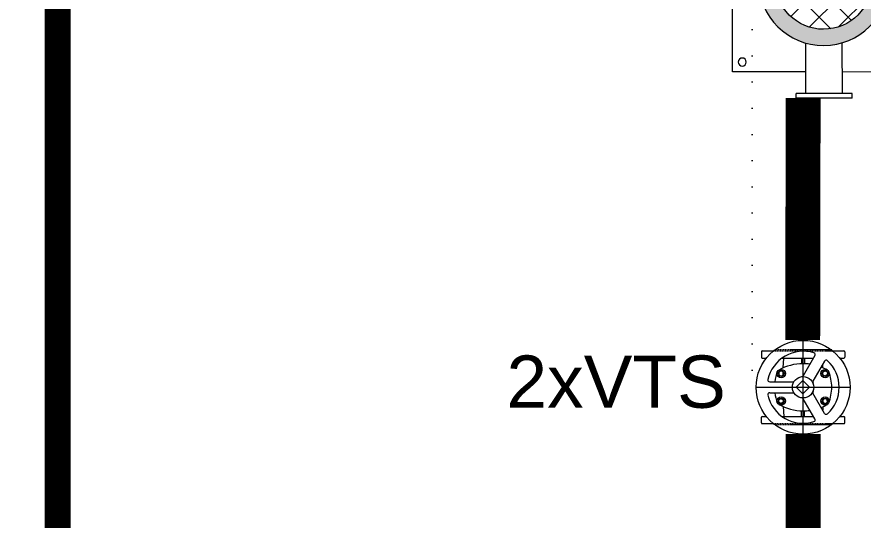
# Model space of a CAD drawing. Extents: x -6531732 to 89637, y -8915 to 32458.
# Drawn here: x 59735 to 62160, y 16910 to 18354 of the extents above; entities that cross this region are included whole.
import ezdxf

# ---------------------------------------------------------------- set-up
doc = ezdxf.new("R2010")
doc.units = 0
doc.linetypes.add('ACAD_ISO07W100', pattern=[3, 0, -3])
doc.linetypes.add('HIDDEN', pattern=[0.2, 0.1, -0.1])
for name, color, linetype, lineweight in [('Axe', 4, 'Continuous', 13), ('MC-SAN-ECHIPAMENTE', 7, 'Continuous', 0), ('SAN-MC-Circuit_Informatii', 83, 'ACAD_ISO07W100', 25), ('SAN-MC-HIDRANT', 1, 'HE_LINE', 25), ('SAN-MC-Sprinklere', 4, 'SPK_LINE', 25), ('SAN-MC-VALVE', 7, 'Continuous', 5)]:
    doc.layers.add(name, color=color, linetype=linetype, lineweight=lineweight)
doc.layers.add('SAN-MC-TEXT', color=7, linetype='Continuous')
doc.styles.get("Standard").update_dxf_attribs({"font": 'arial.ttf'})
doc.linetypes.add('HE_LINE', pattern='A,300,-250,["HE",Standard,S=0.5,R=0,X=-100.5,Y=-30.5],-100', length=650)
doc.linetypes.add('PSI_LINE', pattern='A,300,-150,["PSI",Standard,S=0.5,R=0,X=-130,Y=-30],-5', length=455)
doc.linetypes.add('SPK_LINE', pattern='A,300,-250,["SPK",Standard,S=0.5,R=0,X=-130.5,Y=-30.5],-100', length=650)

# ---------------------------------------------------------------- blocks, each defined once
blk = doc.blocks.new('SP Sprinklere')
at = {"layer": 'MC-SAN-ECHIPAMENTE'}
h = blk.add_hatch(color=114, dxfattribs=at)
h.dxf.hatch_style = 1
h.set_gradient(color1=(0, 153, 76), one_color=1, tint=1)
edge = h.paths.add_edge_path()
edge.add_ellipse((162156, -86129.5), major_axis=(-111.8, -0.3), ratio=1, start_angle=0, end_angle=360, ccw=False)
edge = h.paths.add_edge_path(flags=16)
edge.add_ellipse((162156, -86129.5), major_axis=(-83.6, 0.1), ratio=1, start_angle=0, end_angle=360, ccw=False)
h = blk.add_hatch(dxfattribs=at)
h.set_pattern_fill('ANSI37', color=256, scale=16, angle=90.0038, style=0)
h.set_pattern_definition([(225.02368, (176398.046, -61744.858), (25.102783, -25.082045), []), (315.02368, (176398.046, -61744.858), (25.082045, 25.102783), [])])
edge = h.paths.add_edge_path()
edge.add_ellipse((162156, -86129.5), major_axis=(-83.6, 0.5), ratio=1, start_angle=-89.6388, end_angle=90.3612, ccw=False)
edge.add_ellipse((162156, -86129.5), major_axis=(-83.6, 0.3), ratio=1, start_angle=90.2378, end_angle=270.2378, ccw=False)
for p, q in [((162313.1, -85972.2), (162313.3, -86097.1)), ((162358.5, -86080.3), (162350.5, -86080.3)), ((162350.5, -86080.3), (162350.6, -86176.4)), ((162358.5, -86080.3), (162358.6, -86176.4)), ((162350.5, -86097), (162263.5, -86097.1)), ((162350.6, -86159.7), (162263.5, -86159.9)), ((162313.1, -86159.8), (162313.2, -86286.6)), ((162358.6, -86176.4), (162350.6, -86176.4))]:
    blk.add_line(p, q, dxfattribs=at)
at = {"layer": 'MC-SAN-ECHIPAMENTE', "ltscale": 0.004}
blk.add_line((162313.2, -86286.6), (162174.7, -86286.6), dxfattribs=at)
blk.add_line((162313.2, -86286.6), (162174.7, -86286.6), dxfattribs=at)
blk.add_line((162313.2, -86286.6), (162174.7, -86286.6), dxfattribs=at)
blk.add_line((162313.2, -86286.6), (162174.7, -86286.6), dxfattribs=at)
at = {"layer": 'MC-SAN-ECHIPAMENTE', "extrusion": (0, 0, -1)}
for centre, major_axis, start_param, end_param in [((162156, -86129.5), (-111.8, -0.3), 1.57240027217759, 7.855585579357177), ((162156, -86129.5), (-83.6, 0.1), 1.56865, 7.851835), ((162296.2, -86269.6), (-4.94, -4.94), 2.355499440610545, 8.638684747790132), ((162296.2, -86269.6), (-4.94, -4.94), 2.355499440610545, 8.638684747790132)]:
    blk.add_ellipse(centre, major_axis=major_axis, ratio=1, start_param=start_param, end_param=end_param, dxfattribs=at)
blk = doc.blocks.new('vana fata')
for p, q in [((-100, 85.1), (-100, 72)), ((-98, 87.1), (-71.3, 87.1)), ((71.3, 87.1), (98, 87.1)), ((100, 85.1), (100, 72)), ((-98, 70), (-88, 70)), ((-50.5, 70), (25.1, 70)), ((-47.6, 46.5), (-46.5, 70)), ((-4.1, 70), (-4.1, 56.8)), ((28.5, 76.1), (0.5, 27.6)), ((3.7, 70), (3.7, 56.8)), ((51.6, 62.7), (23.6, 14.3)), ((88, 70), (98, 70)), ((47.6, 46.5), (47.2, 55.2)), ((-52.8, 39.2), (-58.1, 36.1)), ((-58.1, 36.1), (-58, 30)), ((-58, 30), (-52.8, 27)), ((-47.5, 36.1), (-52.8, 39.2)), ((-52.8, 27), (-47.5, 30.1)), ((-47.5, 30.1), (-47.5, 36.1)), ((47.5, 36.1), (52.8, 39.2)), ((47.5, 30.1), (47.5, 36.1)), ((52.8, 27), (47.5, 30.1)), ((52.8, 39.2), (58.1, 36.1)), ((58, 30), (52.8, 27)), ((58.1, 36.1), (58, 30)), ((-80.1, 13.3), (-24.2, 13.3)), ((-0.6, 15.9), (-16.5, 0)), ((-16.5, 0), (-0.6, -15.9)), ((15.4, 0), (-0.6, 15.9)), ((-0.6, -15.9), (15.4, 0)), ((-80.1, -13.3), (-24.2, -13.3)), ((51.6, -62.7), (23.6, -14.3)), ((-58.1, -36.1), (-58, -30)), ((-52.8, -39.2), (-58.1, -36.1)), ((-58, -30), (-52.8, -27)), ((-52.8, -27), (-47.5, -30.1)), ((-47.5, -36.1), (-52.8, -39.2)), ((-47.5, -30.1), (-47.5, -36.1)), ((28.5, -76.1), (0.5, -27.6)), ((52.8, -27), (47.5, -30.1)), ((47.5, -30.1), (47.5, -36.1)), ((47.5, -36.1), (52.8, -39.2)), ((58, -30), (52.8, -27)), ((52.8, -39.2), (58.1, -36.1)), ((58.1, -36.1), (58, -30)), ((-47.6, -46.5), (-46.5, -70)), ((-4.1, -70), (-4.1, -56.8)), ((3.7, -70), (3.7, -56.8)), ((47.6, -46.5), (47.2, -55.2)), ((-100, -85.1), (-100, -72)), ((-98, -70), (-88, -70)), ((-50.5, -70), (25.1, -70)), ((88, -70), (98, -70)), ((100, -85.1), (100, -72)), ((-98, -87.1), (-71.3, -87.1)), ((71.3, -87.1), (98, -87.1))]:
    blk.add_line(p, q)
at = {"linetype": 'HIDDEN', "ltscale": 10}
for p, q in [((-71.3, 87.1), (71.3, 87.1)), ((69, 90), (-69, 90)), ((-71.3, -87.1), (71.3, -87.1)), ((69, -90), (-69, -90))]:
    blk.add_line(p, q, dxfattribs=at)
for centre, radius in [((0, 0), 112.5), ((-52.6, 32.9), 10.1), ((52.6, 32.9), 10.1), ((-52.7, 33.1), 7.08), ((0, 0), 25.7), ((52.7, 33.1), 7.08), ((-52.6, -32.9), 10.1), ((-52.7, -33.1), 7.08), ((52.6, -32.9), 10.1), ((52.7, -33.1), 7.08)]:
    blk.add_circle(centre, radius)
for centre, radius, start, end in [((-98, 85.1), 2, 90, 180), ((0, 0), 86.4, 72.3997, 167.6003), ((-72, 90.1), 3.01, 270.0001, 358.6389), ((24.8, 78.2), 4.3, 329.9996, 72.3997), ((72, 90.1), 3.01, 181.3623, 270), ((98, 85.1), 2, 0, 90), ((-98, 72), 2, 180, 270), ((55.3, 60.6), 4.3, 47.5996, 149.9995), ((0, 0), 86.4, 312.4002, 47.5996), ((98, 72), 2, 270, 0), ((0.9, -64.9), 121.5, 90.4279, 119.0539), ((-0.9, -64.9), 121.5, 81.7133, 89.5721), ((-0.9, -64.9), 121.5, 60.9461, 68.6701), ((36.7, -0.1), 105.3, 159.0046, 172.6773), ((-3.3, 29.8), 4.35, 265.6675, 330), ((-36.7, -0.1), 105.3, 0.0567, 20.9954), ((-80.1, 17.6), 4.3, 167.6003, 270), ((-24.2, 17.7), 4.35, 270, 334.3326), ((27.4, 12.1), 4.35, 150, 214.3326), ((-80.1, -17.6), 4.3, 90, 192.4001), ((0, 0), 86.4, 192.4001, 287.6001), ((36.7, 0.1), 105.3, 187.3228, 200.9954), ((-24.2, -17.7), 4.35, 25.6674, 90), ((27.4, -12.1), 4.35, 145.6674, 210), ((-36.7, 0.1), 105.3, 339.0046, 359.9433), ((-3.3, -29.8), 4.35, 30, 94.3326), ((0.9, 64.9), 121.5, 240.9461, 269.5721), ((-0.9, 64.9), 121.5, 270.4279, 278.2867), ((-0.9, 64.9), 121.5, 291.3299, 299.0539), ((-98, -72), 2, 90, 180), ((24.8, -78.2), 4.3, 287.6001, 30.0001), ((55.3, -60.6), 4.3, 210.0006, 312.4002), ((98, -72), 2, 0, 90), ((-98, -85.1), 2, 180, 270), ((-72, -90.1), 3.01, 1.3611, 89.9999), ((72, -90.1), 3.01, 90, 178.6377), ((98, -85.1), 2, 270, 0)]:
    blk.add_arc(centre, radius, start, end)
at = {"layer": 'Axe'}
for p, q in [((0, -112.5), (0, 112.5)), ((-112.5, 0), (112.5, 0))]:
    blk.add_line(p, q, dxfattribs=at)

msp = doc.modelspace()

# ---------------------------------------------------------------- linework, layer by layer
at = {"layer": 'SAN-MC-Circuit_Informatii', "linetype": 'ACAD_ISO07W100', "lineweight": 0, "ltscale": 25, "elevation": 1427.3}
msp.add_lwpolyline([(61842, 17340.9), (61842, 24573.3)], dxfattribs=at)
at = {"layer": 'SAN-MC-HIDRANT', "color": 140, "linetype": 'PSI_LINE', "ltscale": 2, "const_width": 75}
msp.add_lwpolyline([(58615.3, 16099.8), (59751.6, 16099.8, 0.414214), (59851.6, 16199.8), (59851.6, 22698)], format="xyb", dxfattribs=at)
at = {"layer": 'SAN-MC-Sprinklere', "color": 3, "ltscale": 1.8, "const_width": 100}
msp.add_lwpolyline([(61988.4, 18120.6), (61987.2, 17426.7)], dxfattribs=at)
msp.add_lwpolyline([(56879.6, 16823.3), (56879.6, 15716.3, 0.414214), (56929.6, 15666.3), (61938.5, 15666.5, 0.414214), (61988.5, 15716.5), (61988.3, 17157.6)], format="xyb", dxfattribs=at)

# ---------------------------------------------------------------- block references
at = {"layer": 'MC-SAN-ECHIPAMENTE', "xscale": 1.663444591793565, "yscale": 1.663444591793565, "zscale": 1.663444591793565, "rotation": 270}
msp.add_blockref('SP Sprinklere', (205318.5, 288194.8), dxfattribs=at)
at = {"layer": 'SAN-MC-VALVE', "xscale": 1.195652173945064, "yscale": 1.195652173945064, "zscale": 1.195652173945064}
msp.add_blockref('vana fata', (61988.3, 17291.4), dxfattribs=at)

# ---------------------------------------------------------------- texts
at = {"layer": 'SAN-MC-TEXT', "insert": (61138.1, 17382.5), "char_height": 150, "width": 1266.864, "attachment_point": 1}
msp.add_mtext('\\A1;2xVTS', dxfattribs=at)

doc.saveas('drawing.dxf')
